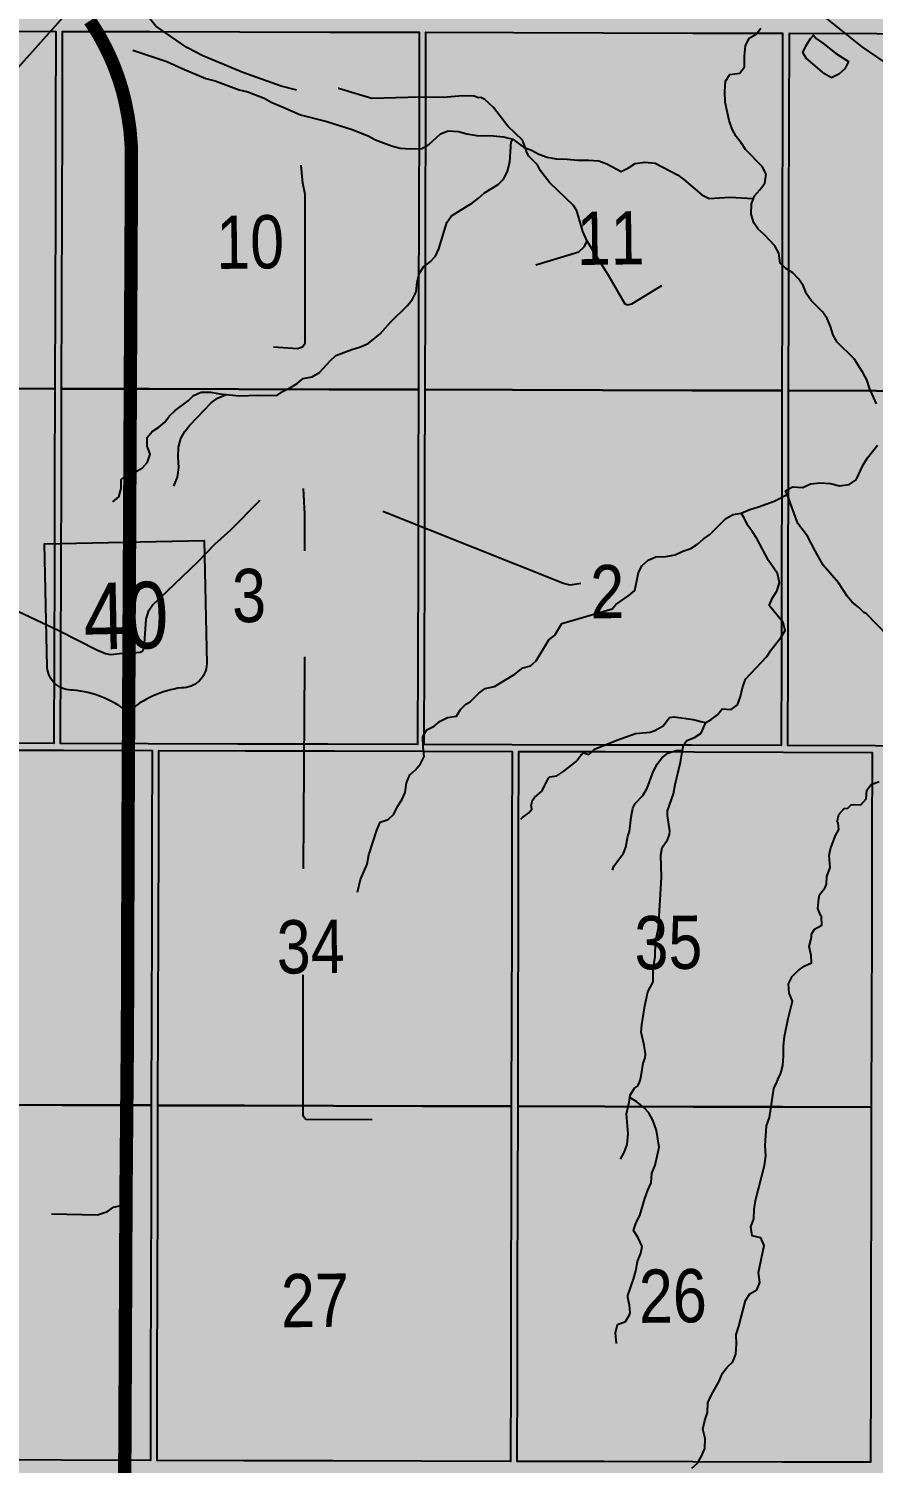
# Model space of a CAD drawing. Extents: x 399452 to 415540, y 6060435 to 6067869.
# Drawn here: x 409732.7 to 409859.2, y 6062978.8 to 6063193.7 of the extents above; entities that cross this region are included whole.
import ezdxf
from ezdxf.enums import TextEntityAlignment as Align

# ---------------------------------------------------------------- set-up
doc = ezdxf.new("R2010")
doc.units = 0
doc.header["$LTSCALE"] = 5
doc.linetypes.add('DASHED2', pattern=[9.524999999999999, 6.35, -3.175])
for name, color, linetype in [('39', 28, 'Continuous'), ('AUX-LABELS', 1, 'Continuous'), ('Quarters', 8, 'Continuous'), ('RoadSeg', 57, 'DASHED2'), ('ROUTE-MAP-HWY', 2, 'Continuous'), ('T-WATER', 160, 'Continuous')]:
    doc.layers.add(name, color=color, linetype=linetype)
doc.layers.add('ROUTE-MAP-BACKGROUND-H', color=7, linetype='Continuous', true_color=0xf0ebff)
doc.styles.add('120', font='ARIALN.TTF', dxfattribs={"height": 13})
doc.styles.add('80V', font='ARIALN.TTF', dxfattribs={"oblique": 20.00000000000001, "height": 2})
doc.styles.get("Standard").update_dxf_attribs({"font": 'ARIALN.TTF'})
doc.linetypes.add('TRACKS', pattern='A,3.81,[130,ltypeshp1.shx,S=6.35,R=0,X=0,Y=0],3.81', length=7.62)

# ---------------------------------------------------------------- blocks, each defined once
blk = doc.blocks.new('blk_hwy')
h = blk.add_hatch(color=255)
edge = h.paths.add_edge_path()
edge.add_line((-2.394374808926841, -1.502976880546157), (-2.394374808926841, 2.202342593445064))
edge.add_line((-2.394374808926841, 2.20234259344511), (2.394374808927205, 2.20234259344511))
edge.add_line((2.394374808927296, 2.20234259344511), (2.394374808927296, -1.502976881036147))
edge.add_arc((1.666099989399299, -1.474485957415936), 0.7288319048222823, 267.0356154126261, 357.75966761743825, ccw=False)
edge.add_arc((1.99488852761624, -5.339863340062493), 3.158851719708902, 96.66228240425568, 129.1626000068807)
edge.add_arc((-1.994888527615785, -5.339863340062493), 3.158851719708945, 50.83739999311933, 83.33771759574431)
edge.add_arc((-1.666099989399299, -1.474485957415936), 0.7288319048221756, 182.2403323825618, 272.9643845873739, ccw=False)
at = {"color": 0}
blk.add_lwpolyline([(-2.394374808926841, -1.502976880546157), (-2.394374808926841, 2.20234259344511), (2.394374808927296, 2.20234259344511), (2.394374808927296, -1.502976881036147, -0.4179197440755494), (1.628408307617519, -2.202342593444655, 0.1427676877764801), (0, -2.890625918028036, 0.14276768777648), (-1.628408307617065, -2.202342593444655, -0.4179197440755494), (-2.394374808926841, -1.502976881036147)], format="xyb", dxfattribs=at)
at = {"color": 0, "style": '80V', "flags": 8}
blk.add_attdef('HWY', text='', height=2, dxfattribs=at).set_placement((0, 2.273736754432321e-13), align=Align.MIDDLE_CENTER)

msp = doc.modelspace()

# ---------------------------------------------------------------- hatches: boundary and pattern name
at = {"layer": 'ROUTE-MAP-BACKGROUND-H'}
h = msp.add_hatch(color=256, dxfattribs=at)
h.dxf.hatch_style = 1
h.paths.add_polyline_path([(410779.9945162105, 6062481.762458166), (410779.9945162102, 6063736.326563223), (409587.4273234793, 6063736.084940349), (409587.4273234796, 6062481.762458166)])

# ---------------------------------------------------------------- linework, layer by layer
at = {"layer": '39', "linetype": 'TRACKS', "flags": 128}
msp.add_lwpolyline([(409797.5586329033, 6063318.254947363), (409796.8131482617, 6063320.204446324), (409796.6526348904, 6063321.348127741), (409796.6546218421, 6063322.293804743), (409796.9991879996, 6063323.422217745), (409797.146619364, 6063323.788889518), (409798.2274242108, 6063326.355410121), (409798.1669656202, 6063328.628016459), (409798.0706096066, 6063329.305746071), (409797.373131351, 6063330.831714607), (409792.695495048, 6063337.941955337), (409791.9321622077, 6063339.086973791), (409791.3797880841, 6063339.836328305), (409790.3063145621, 6063340.699773381), (409789.4926432311, 6063341.167405295), (409786.4806418224, 6063342.162316013), (409785.4226947779, 6063342.658760204), (409784.8697899496, 6063343.139968614), (409784.138033521, 6063343.790930585), (409783.0497303928, 6063345.317860634), (409783.501339186, 6063343.21369803), (409784.049701435, 6063340.657649109), (409785.0210536135, 6063337.790066257), (409786.1721657506, 6063335.162019032), (409787.5519593547, 6063332.759325641), (409789.4848982358, 6063329.946063556), (409793.4810007322, 6063324.164043401), (409797.5586329033, 6063318.254947363), (409801.0840224055, 6063313.081143641), (409802.1884601077, 6063311.286133796), (409803.2274063285, 6063309.35014937), (409804.4117499644, 6063306.764560731), (409805.3346694976, 6063303.869017997), (409810.8080054911, 6063278.775372183), (409811.32491746, 6063276.501807968), (409812.2453311004, 6063272.293673692), (409813.166056689, 6063268.19844807), (409814.3290108308, 6063262.987713599), (409814.521954664, 6063261.702877506), (409814.6802607923, 6063259.444208506), (409814.7279919519, 6063258.879508425), (409814.6809674429, 6063252.005785256), (409814.7880543477, 6063233.303735454), (409815.0443717135, 6063231.143649749), (409815.4322130448, 6063229.477317685), (409816.2585417788, 6063226.96319613), (409816.7292321538, 6063225.903635828), (409817.6067673885, 6063224.41976489), (409818.8423722258, 6063222.610533071), (409820.2254432942, 6063221.097433831), (409821.755764595, 6063219.795764061), (409822.7811570137, 6063218.805631381), (409825.0281154624, 6063217.008514572), (409836.9963606589, 6063207.415089344), (409850.5132244028, 6063196.563574695), (409857.5166638771, 6063190.961431257), (409868.171546027, 6063183.673620516), (409880.6361023985, 6063175.169767114), (409886.3881560614, 6063171.236594687), (409907.5248420005, 6063156.821530164), (409915.1685922366, 6063151.418847547), (409920.3192750381, 6063147.925466145), (409924.4111367422, 6063145.534549285), (409926.0576788135, 6063144.558428258), (409932.0733453461, 6063140.923169702), (409932.7907034346, 6063140.498813595), (409942.6383340019, 6063134.756028838), (409946.5515301537, 6063132.478883567), (409964.7980083343, 6063121.731394516), (409966.5265767545, 6063120.713353933), (409988.8697169767, 6063107.776960826), (409999.5206559116, 6063101.529300481), (410002.0000418337, 6063100.059394166), (410010.5314374093, 6063095.05639241), (410013.1090016594, 6063093.657179285), (410013.4352727193, 6063093.487577832), (410016.9757296626, 6063092.031294182), (410022.1645664099, 6063090.616253393), (410027.7779932102, 6063089.497571232), (410031.6942202777, 6063088.366015452), (410033.9785766246, 6063087.348476041), (410035.0064973488, 6063086.712796846), (410036.9317185099, 6063085.24392242), (410038.6774527584, 6063083.634044086), (410040.1946269986, 6063081.784414097), (410041.5322598892, 6063079.709116826), (410043.1958652344, 6063076.307024912), (410043.7014081629, 6063075.093081237), (410045.8543306651, 6063070.505307749), (410046.4742144609, 6063069.44655425), (410047.2247824889, 6063068.500646998), (410051.8916850215, 6063063.036960591), (410053.7523567162, 6063061.540317141), (410055.7113325114, 6063060.523526206), (410055.9562026508, 6063060.396409415), (410058.5522741067, 6063059.619469586), (410062.7329035965, 6063058.785997559), (410063.9905105032, 6063058.404783826), (410066.1300571089, 6063057.162707603), (410067.0609732026, 6063056.372390094), (410067.812120498, 6063055.426824751), (410068.4325437096, 6063054.396568304), (410068.971150615, 6063053.253419993), (410069.803129349, 6063050.741193402), (410070.0473588051, 6063049.301593762), (410070.455143104, 6063048.01729069), (410071.4014537627, 6063045.589792247), (410073.5884510889, 6063040.960697557), (410075.2859591526, 6063037.601869688), (410076.0699281727, 6063036.698790535), (410076.4783547061, 6063036.317846553), (410076.7560954682, 6063036.063876333), (410076.9357972719, 6063035.894598803), (410078.7822895555, 6063034.399315141), (410082.7550705689, 6063031.55115076), (410085.4100378508, 6063029.24589621), (410087.0554579769, 6063027.521398333), (410087.7886922322, 6063026.546575222), (410088.3916681997, 6063025.459162193), (410089.4674273235, 6063023.200067675), (410090.3314736807, 6063020.673329657), (410090.9999683159, 6063017.977716282), (410091.9293579973, 6063013.870892873), (410093.005403892, 6063009.834337336), (410094.4564990747, 6063006.192151691), (410096.2013380283, 6063002.90219314), (410096.7068905716, 6063001.688133933), (410097.0330002473, 6063000.347356636), (410097.4733381681, 6062999.119292287), (410097.7831341894, 6062997.764456643), (410099.2347012333, 6062994.13647384), (410101.1921527492, 6062990.916964379), (410102.7909766476, 6062989.165260771), (410103.6230517294, 6062988.303524395), (410104.5530762315, 6062987.554553242), (410106.9190847255, 6062985.90084519), (410107.6533809809, 6062985.392058393), (410111.7168472036, 6062982.156568231), (410113.0551649339, 6062980.673711011), (410114.0997748481, 6062979.247634839), (410115.062823389, 6062977.581799095), (410115.8789892072, 6062975.901972869), (410116.3687325628, 6062974.46235874), (410116.9890970445, 6062972.246559799), (410117.2503313819, 6062970.708353541), (410117.3319776537, 6062969.353745375), (410117.2666356201, 6062966.447215532), (410116.9237420306, 6062964.443981975), (410116.5317828763, 6062962.680710278), (410115.9275753141, 6062961.086938642), (410114.9803835278, 6062959.070313202), (410111.7788511701, 6062952.696799167), (410110.8965825935, 6062950.66626096), (410110.2755300393, 6062948.80473831), (410109.915720485, 6062947.041630638), (410109.7355109263, 6062945.123103303), (410109.7840203267, 6062943.599312691), (410109.9957003865, 6062941.708507129), (410110.1913686076, 6062940.80526937), (410110.8764926164, 6062938.278896726), (410111.4965257078, 6062936.443923833), (410111.9208631731, 6062935.483968598), (410113.3900584433, 6062932.900135511), (410114.9084544923, 6062930.725400314), (410116.0678741543, 6062929.567007289), (410117.2600208033, 6062928.577940815), (410118.7789138458, 6062927.50386329), (410121.1145987489, 6062926.287847069), (410122.8623580294, 6062925.580547487), (410125.7700411935, 6062924.858086029), (410130.9485879395, 6062924.670211485), (410133.7094419588, 6062925.161986744), (410134.3465421729, 6062925.274441971), (410136.3395783698, 6062925.893954606), (410136.6009387145, 6062925.978469573), (410136.8623342288, 6062926.048857437), (410139.8517566888, 6062926.978436335), (410142.6450614098, 6062927.61204585), (410144.294905188, 6062927.738276416), (410149.2116840603, 6062927.84942578), (410152.8542728486, 6062928.06012693), (410155.4676329866, 6062928.610025996), (410162.7351570844, 6062931.23440328), (410165.3480968388, 6062931.841409211), (410176.9918562482, 6062932.874035605), (410179.3924343628, 6062932.846633965), (410180.8785408983, 6062932.776633569), (410186.9876478476, 6062932.496787545), (410193.314758471, 6062933.17580877), (410196.1592684501, 6062932.866075424), (410198.284475882, 6062932.203359623), (410199.6086519127, 6062931.512228651), (410200.1808581832, 6062931.159584178), (410200.6876280518, 6062930.835110034), (410201.9955112141, 6062929.692423048), (410203.090915791, 6062928.422632445), (410209.1240590712, 6062921.932860336), (410210.1867812904, 6062921.058251746), (410212.5738747556, 6062919.351490718), (410213.7673954374, 6062918.716860228), (410226.5528988255, 6062912.484319964), (410227.7791189534, 6062911.948591999), (410228.9562836986, 6062911.553966096), (410230.1170300138, 6062911.342829186), (410231.2614181465, 6062911.244559971), (410232.4220514408, 6062911.301544634), (410236.9500768913, 6062911.811765294), (410238.257822053, 6062911.854740137), (410239.631016467, 6062911.770757632), (410240.9879862834, 6062911.460997998), (410242.0834172599, 6062911.038199831), (410243.11353623, 6062910.488400427), (410244.1110123132, 6062909.825658356), (410245.1576631765, 6062908.908933685), (410246.0899645316, 6062907.780512827), (410248.9856785262, 6062903.336849303), (410250.2289863448, 6062901.587666201), (410250.9650028568, 6062900.910706274), (410252.4205526612, 6062899.768502915), (410253.7778401638, 6062899.049579218), (410258.0130172706, 6062897.316442217), (410263.4419531934, 6062895.146694827), (410265.9435559678, 6062894.710930413), (410267.9870521385, 6062894.797020194), (410270.1936500671, 6062895.504176722), (410272.2691835334, 6062896.606388081), (410274.1160624741, 6062897.285110178), (410275.9464569735, 6062898.175549751), (410277.7769992827, 6062898.826064262), (410281.0625431375, 6062899.3790014), (410283.0242313319, 6062899.493453824), (410286.4406484679, 6062899.863103347), (410287.5031903917, 6062899.976890719), (410291.8189851844, 6062900.008768903), (410293.7154510278, 6062899.855181529), (410295.9226518288, 6062899.560751299), (410296.1842647591, 6062899.518649074), (410301.2366199567, 6062898.507176622), (410307.4019815443, 6062896.057508483), (410309.2666388451, 6062895.000920836), (410310.6734974468, 6062894.000364557), (410312.26073475, 6062892.463722222), (410313.4718091144, 6062891.067832811), (410318.5439076555, 6062886.952328066), (410325.0065686866, 6062882.288156496), (410327.2803883285, 6062881.119350081), (410331.6309749755, 6062879.656553732), (410334.0024261686, 6062878.996014619), (410337.4217085749, 6062877.080732069), (410341.055732525, 6062873.288894689), (410344.3952667795, 6062869.779057466), (410347.7344064175, 6062866.763205462), (410355.6528816141, 6062863.188796417), (410358.532822767, 6062861.541451055), (410360.987094565, 6062860.359323633), (410363.1474984612, 6062858.866330052), (410365.5870192754, 6062856.512929879), (410370.1063318661, 6062851.946896851), (410374.4785046398, 6062847.564243587), (410375.0514671227, 6062847.141684825), (410376.1973583513, 6062846.296599719), (410378.5050006487, 6062845.001642015), (410383.4480357814, 6062842.031284309), (410385.6419577585, 6062840.312872924), (410395.0107255244, 6062830.843984872), (410402.5948660597, 6062823.320277715), (410405.3635394619, 6062820.445955886), (410407.1501523146, 6062818.063952297), (410408.3805466208, 6062815.779843731), (410409.3499007464, 6062813.071982151), (410411.9189805167, 6062802.2947593), (410412.7926416203, 6062798.175546635), (410413.583711135, 6062794.578368776), (410413.9130149756, 6062793.294728486), (410414.1435464261, 6062792.377866793), (410414.8038668479, 6062788.738119696), (410414.8742404401, 6062785.732406721), (410414.5838085628, 6062783.262345994), (410411.4498182468, 6062768.778404206), (410411.1910399709, 6062766.929331616), (410411.1621911073, 6062764.558528127), (410411.5436823522, 6062761.398103412), (410413.1092898073, 6062754.65534528), (410417.0816198161, 6062737.57284022), (410419.3236377872, 6062727.980780821), (410420.0820879774, 6062724.722266215), (410421.5866361966, 6062715.947461698), (410426.7202023603, 6062682.526395645), (410427.7454783884, 6062676.869505432), (410430.0368420644, 6062668.265661865), (410434.9983944524, 6062650.423775552), (410435.393567248, 6062649.253245935), (410436.4622923529, 6062646.912726413), (410437.8088061014, 6062644.89723916), (410438.6128090807, 6062644.023827173), (410440.4823468726, 6062642.503209013), (410443.2542011084, 6062640.123528871), (410447.1571762287, 6062637.153357778), (410448.78160957, 6062635.477169624), (410450.8505724112, 6062632.616501419), (410451.212078111, 6062631.996320724), (410455.9937162141, 6062623.93391564), (410461.8440522399, 6062614.124016161), (410462.4190357091, 6062613.264376808), (410464.8489312205, 6062610.390502745), (410467.4253966588, 6062607.926226823), (410480.4897281615, 6062595.422414646), (410481.5729210123, 6062594.451011809), (410482.377495238, 6062593.563715325), (410483.9049688966, 6062591.676044325), (410484.4309244268, 6062590.87285419), (410485.9103062549, 6062588.547678703), (410488.3279191403, 6062584.248981136), (410489.0180558333, 6062583.290903693), (410490.1693856039, 6062581.233152066), (410490.7944839355, 6062580.077399013), (410492.0604559086, 6062578.048174288), (410492.6201027089, 6062576.878168982), (410494.1496730405, 6062574.228621241), (410494.445756643, 6062573.693037681), (410495.9772246658, 6062570.267445199), (410496.356919881, 6062568.998275673), (410496.8713907017, 6062566.163099245), (410500.1303746203, 6062552.764857609), (410501.7518330971, 6062546.122221233), (410504.7969725979, 6062533.542147665), (410505.5732539367, 6062531.018051814), (410506.5127905378, 6062528.734201401), (410507.6485777327, 6062526.620142354), (410511.2162580822, 6062521.774154572), (410523.0876415269, 6062505.870670131), (410524.0246733378, 6062504.729931782), (410527.2947085082, 6062501.308810789), (410535.5931108067, 6062492.876539112), (410536.5627637174, 6062491.862967952), (410544.468544365, 6062483.599621659), (410545.9477279116, 6062482.121683869), (410546.2632799351, 6062481.762458166)], dxfattribs=at)
at = {"layer": 'Quarters', "flags": 128}
for points in [[(409736.6492998019, 6063139.755912093), (409723.2060843144, 6063139.79180533), (409709.7628196846, 6063139.827692479), (409696.3195077839, 6063139.863573542), (409683.2107158002, 6063139.89853351), (409683.2521061279, 6063153.277290937), (409683.2934466841, 6063166.656015567), (409683.334904491, 6063180.034747491), (409683.3763468652, 6063193.413479698), (409696.4803620146, 6063193.378314566), (409709.9188634651, 6063193.342260074), (409723.3573518374, 6063193.306169557), (409736.7958554045, 6063193.270109611), (409736.7591917929, 6063179.891546945), (409736.722512545, 6063166.512988278), (409736.6859160884, 6063153.134433371)], [(409791.0899248698, 6063139.610245515), (409777.6473343126, 6063139.646276335), (409764.2047257043, 6063139.682304522), (409750.7615420289, 6063139.718202014), (409737.6528137216, 6063139.753207401), (409737.6894263078, 6063153.131794244), (409737.7259910427, 6063166.510348155), (409737.7626706572, 6063179.888909409), (409737.7993002865, 6063193.267437841), (409750.9032157394, 6063193.232296837), (409764.341685501, 6063193.196261824), (409777.779445724, 6063193.160125887), (409791.2171900627, 6063193.123987117), (409791.1853729896, 6063179.745566106), (409791.1535400474, 6063166.367141748), (409791.121757515, 6063152.988695257)], [(409845.526800281, 6063139.463887608), (409832.0848685214, 6063139.500026975), (409818.6428835148, 6063139.536197019), (409805.200849198, 6063139.572360789), (409792.0933063645, 6063139.607631229), (409792.1251414776, 6063152.986046668), (409792.1569263948, 6063166.364432788), (409792.1887576469, 6063179.742889428), (409792.220575073, 6063193.12131305), (409805.3231667352, 6063193.085995255), (409818.7603488003, 6063193.049789718), (409832.19741526, 6063193.01357407), (409845.6344669484, 6063192.977359146), (409845.6075000137, 6063179.598977087), (409845.5805513009, 6063166.220628541), (409845.553684896, 6063152.842257923)], [(409899.9632362537, 6063139.302616159), (409886.5214157904, 6063139.342434485), (409873.0795459652, 6063139.382283433), (409859.6375621702, 6063139.422089096), (409846.5302070701, 6063139.460908002), (409846.5570878761, 6063152.839310592), (409846.583954679, 6063166.217687578), (409846.61093592, 6063179.59606833), (409846.6378689675, 6063192.97444946), (409859.7404554157, 6063192.935892886), (409873.1774078077, 6063192.896337324), (409886.6143405415, 6063192.856841693), (409900.051258042, 6063192.817346832), (409900.0292604521, 6063179.438678528), (409900.0072123525, 6063166.060010601), (409899.9852484902, 6063152.681313213)], [(409736.6492998019, 6063139.755912093), (409736.6074632939, 6063126.377568199), (409736.565640258, 6063112.999257908), (409736.5288155756, 6063099.807464032), (409736.4919726611, 6063086.615703562), (409723.0448657264, 6063086.652332447), (409709.5977440415, 6063086.688962775), (409696.1550135296, 6063086.720012859), (409683.0466298835, 6063086.750294992), (409683.0873435212, 6063099.945743919), (409683.1280432826, 6063113.141130015), (409683.1694044239, 6063126.519846361), (409683.2107158002, 6063139.89853351), (409696.3195077839, 6063139.863573542), (409709.7628196846, 6063139.827692479), (409723.2060843144, 6063139.79180533)], [(409791.0899248698, 6063139.610245515), (409791.0582090584, 6063126.231803206), (409791.0264409998, 6063112.853361267), (409790.9952040717, 6063099.658178055), (409790.9639509083, 6063086.462998734), (409777.5113056773, 6063086.50182603), (409764.058672939, 6063086.540688919), (409750.6160190048, 6063086.573515246), (409737.5077158787, 6063086.605509738), (409737.5437170579, 6063099.8007923), (409737.5797042404, 6063112.996041604), (409737.6162839329, 6063126.374624292), (409737.6528137216, 6063139.753207401), (409750.7615420289, 6063139.718202014), (409764.2047257043, 6063139.682304522), (409777.6473343126, 6063139.646276335)], [(409845.526800281, 6063139.463887608), (409845.4999680744, 6063126.0855175), (409845.473117673, 6063112.707155123), (409845.4467638209, 6063099.512047151), (409845.4203592862, 6063086.31694301), (409831.9735083638, 6063086.353040601), (409818.5266726626, 6063086.389165238), (409805.0798602048, 6063086.425194724), (409791.9673665625, 6063086.460347928), (409791.9986214429, 6063099.655529874), (409792.0298599826, 6063112.85067873), (409792.0615921786, 6063126.229152983), (409792.0933063645, 6063139.607631229), (409805.200849198, 6063139.572360789), (409818.6428835148, 6063139.536197019), (409832.0848685214, 6063139.500026975)], [(409899.9632362537, 6063139.302616159), (409899.9413040444, 6063125.923926773), (409899.9193556177, 6063112.545270988), (409899.8977429344, 6063099.327722702), (409899.8761136464, 6063086.11017458), (409886.4294130007, 6063086.161204664), (409872.9826970937, 6063086.212269261), (409859.5360961945, 6063086.263334887), (409846.4237708982, 6063086.313160442), (409846.4501543943, 6063099.508663379), (409846.47652351, 6063112.70413686), (409846.5033722974, 6063126.082538944), (409846.5302070701, 6063139.460908002), (409859.6375621702, 6063139.422089096), (409873.0795459652, 6063139.382283433), (409886.5214157904, 6063139.342434485)], [(409751.0813362176, 6063032.432913589), (409737.7903651618, 6063032.467081885), (409724.499379622, 6063032.501248919), (409711.2084456338, 6063032.535381208), (409698.2519283043, 6063032.568679188), (409698.2921725222, 6063045.94715095), (409698.3323990221, 6063059.325619454), (409698.3721992242, 6063072.517407329), (409698.4119834643, 6063085.709199088), (409711.3635163112, 6063085.675886193), (409724.6496321577, 6063085.641710931), (409737.9357010677, 6063085.60750089), (409751.2217170565, 6063085.573319124), (409751.186851505, 6063072.38157319), (409751.1519676934, 6063059.189831045), (409751.1166608925, 6063045.811372158)], [(409804.9993930892, 6063032.293583647), (409791.6875195557, 6063032.3281838), (409778.3756304713, 6063032.362779052), (409765.0629108431, 6063032.39700119), (409752.0847785441, 6063032.430327191), (409752.1201017294, 6063045.808817998), (409752.1554090791, 6063059.187279512), (409752.1902924448, 6063072.378990994), (409752.2251617975, 6063085.570702585), (409765.1989761774, 6063085.537292222), (409778.5070776946, 6063085.503040414), (409791.8143769494, 6063085.468481905), (409805.1216928498, 6063085.433955249), (409805.0912807488, 6063072.242232292), (409805.0608158507, 6063059.050505876), (409805.0301295921, 6063045.672044535)], [(409858.9158296381, 6063032.153470798), (409845.6039583997, 6063032.188046353), (409832.2920663097, 6063032.222650391), (409818.9801252033, 6063032.257249512), (409806.0027733982, 6063032.290990961), (409806.0335104769, 6063045.66945455), (409806.064199358, 6063059.047885245), (409806.094629625, 6063072.239607001), (409806.1250756062, 6063085.431332518), (409819.097870375, 6063085.397661983), (409832.4052237606, 6063085.363098969), (409845.71252593, 6063085.328497683), (409859.0198115467, 6063085.293928245), (409858.993886903, 6063072.102195676), (409858.967943473, 6063058.910463179), (409858.9419118001, 6063045.531966762)], [(409751.0813362176, 6063032.432913589), (409751.0462975794, 6063019.054376772), (409751.0112111095, 6063005.675836679), (409750.9761429388, 6062992.297196925), (409750.9419510494, 6062979.253168408), (409737.6460586947, 6062979.287389498), (409724.350083393, 6062979.321639501), (409711.0541877261, 6062979.355925296), (409698.0926427685, 6062979.38933786), (409698.1317256254, 6062992.433282218), (409698.1717853319, 6063005.811801918), (409698.2118635657, 6063019.190255185), (409698.2519283043, 6063032.568679188), (409711.2084456338, 6063032.535381208), (409724.499379622, 6063032.501248919), (409737.7903651618, 6063032.467081885)], [(409804.9993930892, 6063032.293583647), (409804.9690450517, 6063018.914977739), (409804.9386468038, 6063005.536368546), (409804.9082367631, 6062992.157696722), (409804.8785997837, 6062979.113627612), (409791.5623051566, 6062979.148237764), (409778.2454936974, 6062979.182855542), (409764.9283164268, 6062979.217154723), (409751.9454251765, 6062979.250608367), (409751.9796178224, 6062992.294643254), (409752.0146843751, 6063005.673248677), (409752.049739317, 6063019.051787714), (409752.0847785441, 6063032.430327191), (409765.0629108431, 6063032.39700119), (409778.3756304713, 6063032.362779052), (409791.6875195557, 6063032.3281838)], [(409858.9158296381, 6063032.153470798), (409858.8901700862, 6063018.774863219), (409858.8644600934, 6063005.396252317), (409858.83880236, 6062992.017582403), (409858.813750313, 6062978.973543799), (409845.4973230125, 6062979.008125234), (409832.1806819509, 6062979.042691254), (409818.8641869015, 6062979.077300314), (409805.8820460745, 6062979.111031666), (409805.9116495205, 6062992.155103504), (409805.9420280573, 6063005.533774278), (409805.9723926416, 6063018.912382523), (409806.0027733982, 6063032.290990961), (409818.9801252033, 6063032.257249512), (409832.2920663097, 6063032.222650391), (409845.6039583997, 6063032.188046353)]]:
    msp.add_lwpolyline(points, close=True, dxfattribs=at)
at = {"layer": 'RoadSeg'}
for p, q in [((409807.3026146735, 6063175.110563774), (409807.0851875262, 6063175.937762795)), ((409747.1788646751, 6063100.126995076), (409747.7380438161, 6063100.146612683)), ((409746.5800375728, 6063017.428996996), (409747.286443394, 6063017.445635233))]:
    msp.add_line(p, q, dxfattribs=at)
at = {"layer": 'RoadSeg', "flags": 128}
for points in [[(409772.8976927171, 6063184.458737426), (409770.5221486596, 6063185.073700164), (409764.788856083, 6063187.114068336), (409758.8128115035, 6063189.61547512), (409756.3912531646, 6063190.827954899), (409751.7638722745, 6063194.056962864), (409750.7043279484, 6063195.365172024), (409749.1447987783, 6063196.729508475), (409745.3758648424, 6063198.712117113), (409744.2747727855, 6063198.855016372), (409743.2798422282, 6063198.700717428), (409740.3735955498, 6063197.072918696)], [(409724.8548927312, 6063176.44686934), (409725.2927935568, 6063179.317475508), (409726.3342412298, 6063181.968326394), (409727.2654820822, 6063183.552132906), (409737.9253361328, 6063195.458734061), (409740.3735955498, 6063197.072918696)], [(409769.3918564129, 6063146.019440606), (409772.9568830596, 6063145.79616069), (409773.7177441476, 6063146.011958948), (409774.1387318904, 6063146.553290016), (409774.1298253108, 6063168.813354246), (409773.7603165712, 6063170.535441646), (409773.5379106423, 6063173.15939861), (409773.1642114332, 6063175.08141915), (409773.2073861667, 6063176.1801351), (409774.3232629327, 6063178.466821228), (409774.4398456939, 6063179.234375304), (409772.8976927171, 6063184.458737426)], [(409807.0851875262, 6063175.937762795), (409806.697475739, 6063176.96119597), (409804.4894221875, 6063179.076859524), (409802.3338815572, 6063181.859206892), (409801.0106376159, 6063183.062145276), (409800.4387940616, 6063183.349277504), (409800.0737159806, 6063183.308286378), (409799.4361150481, 6063183.560773668), (409797.7383521591, 6063183.591003548), (409794.8151714142, 6063183.362377768), (409791.2869922069, 6063183.420314236), (409784.103895132, 6063183.233900161), (409779.1141553596, 6063184.724358999), (409775.3269451961, 6063184.4441822), (409772.8976927171, 6063184.458737426)], [(409816.3693997429, 6063161.86153842), (409815.7068614148, 6063163.277987111), (409814.8088654873, 6063166.386503943), (409814.3254142324, 6063167.207986719), (409810.7595906716, 6063170.592729439), (409809.3908072337, 6063172.360281858), (409808.9054900596, 6063173.281376999), (409807.6131543599, 6063174.584885631), (409807.3026146735, 6063175.110563774)], [(409808.6592686119, 6063158.303113836), (409815.1063738201, 6063160.237200554), (409815.9221959083, 6063160.986579217), (409816.3693997429, 6063161.86153842)], [(409827.4929431205, 6063155.144588278), (409822.9926154751, 6063152.419775779), (409822.3967815805, 6063152.274084496), (409822.0281427614, 6063152.399276242), (409819.6771361072, 6063156.54160846), (409816.3693997429, 6063161.86153842)], [(409747.1788646751, 6063100.126995076), (409745.0537443583, 6063099.915336973), (409744.2188747879, 6063100.06380824), (409742.9430183842, 6063100.602202556), (409737.2583374878, 6063103.475705875), (409728.5529558066, 6063107.582503794), (409726.9591816509, 6063108.978989718), (409725.243094563, 6063109.874182334), (409724.8355744501, 6063110.264801877), (409724.6565902476, 6063110.859884645), (409724.7122605206, 6063112.924098862), (409724.4993392435, 6063113.551857035), (409721.9976850795, 6063115.394850739), (409713.1299953194, 6063123.990146022), (409706.3978343357, 6063130.734132669), (409705.9521506332, 6063131.357048539), (409705.7383616475, 6063132.017787892)], [(409747.7380438161, 6063100.146612683), (409749.4050592242, 6063100.274367296), (409749.7991392195, 6063100.515452312), (409750.0234703577, 6063100.919514105), (409750.2971172588, 6063105.251144161), (409750.7350889444, 6063106.5579884), (409751.2189994601, 6063107.267172588), (409758.0013088467, 6063113.767254922), (409760.5728463767, 6063116.450664997), (409762.9884768517, 6063118.631753468), (409767.2878527087, 6063122.982429401), (409769.1147933986, 6063124.684923345), (409771.4365565933, 6063125.034148144), (409773.0677742914, 6063125.002314611), (409773.8709012695, 6063124.786330172)], [(409784.1723749115, 6063030.24242931), (409774.2224309036, 6063030.296302803), (409773.8450934834, 6063030.820728423), (409773.8215094951, 6063036.609936514), (409773.8250735708, 6063062.962665189), (409774.0993025184, 6063098.471829299), (409774.0855055245, 6063120.964729373), (409773.8709012695, 6063124.786330172)], [(409815.3995608381, 6063110.599113663), (409813.808192299, 6063110.33236846), (409812.8380443078, 6063110.577755595), (409780.8227571656, 6063123.337584467), (409776.1034503591, 6063124.634567013), (409774.6682691217, 6063124.836554354), (409773.8709012695, 6063124.786330172)], [(409736.1589592932, 6063016.175302728), (409743.0158503086, 6063016.05534774), (409744.503288899, 6063016.5193335), (409745.4210719499, 6063017.171070493), (409746.5800375728, 6063017.428996996)]]:
    msp.add_lwpolyline(points, dxfattribs=at)
at = {"layer": 'ROUTE-MAP-HWY', "const_width": 1.995992535272507, "flags": 128}
msp.add_lwpolyline([(409747.086195392, 6062973.444588776), (409747.166558191, 6062990.048804633), (409747.286443394, 6063017.445635233), (409747.2926361152, 6063019.055714096), (409747.506851016, 6063043.082934668), (409747.6099747078, 6063076.325689893), (409747.7380438161, 6063100.146612683), (409748.1062836245, 6063171.663991246), (409748.0723282321, 6063176.194147522), (409747.8951897094, 6063178.451136996), (409747.5725147272, 6063180.685930681), (409747.1231789007, 6063182.914399032), (409746.7764508376, 6063184.304776888), (409746.3056076057, 6063185.841355819), (409745.9459644207, 6063186.876724978), (409745.5051940463, 6063188.052997761), (409745.1676564006, 6063188.870987972), (409744.6923255468, 6063189.919258188), (409744.1884950589, 6063190.947614552), (409743.631874077, 6063191.992034444), (409743.1709716367, 6063192.829613174), (409742.6180290536, 6063193.725566961), (409741.8941437742, 6063194.850783778)], dxfattribs=at)
at = {"layer": 'T-WATER', "flags": 128}
for points in [[(409841.2654712711, 6063168.213446281), (409841.427389881, 6063168.646654838), (409842.2176108873, 6063169.523548114), (409842.9507909675, 6063170.512940921), (409843.1656397303, 6063171.893547427), (409842.5831850899, 6063173.02469334), (409840.071214042, 6063175.566707879), (409839.4136150305, 6063176.57954758), (409838.6671343066, 6063177.517546467), (409838.0589905838, 6063178.621029185), (409837.6365341115, 6063179.925558511), (409837.0423397715, 6063182.674257831), (409836.9575781574, 6063184.250597136), (409837.0858212961, 6063185.822724034), (409837.7302473441, 6063186.810217212), (409839.2001952681, 6063187.007688135), (409839.9451799185, 6063187.969453705), (409839.9414000421, 6063189.600894958), (409840.0892949898, 6063191.107895991), (409840.6135327319, 6063192.229692253), (409841.6480713654, 6063192.839977138), (409842.3890200655, 6063193.758363004)], [(409748.325901803, 6063190.455066645), (409753.4187852042, 6063188.768534667), (409755.7298319106, 6063187.695978919), (409759.2647274763, 6063186.185097058), (409760.6262439188, 6063185.86419487), (409764.2411467438, 6063184.515645676), (409765.5589700153, 6063184.214101343), (409767.9892126932, 6063183.286250751), (409769.0408684356, 6063182.64581065), (409770.9260215315, 6063181.858489413)], [(409770.9260215315, 6063181.858489413), (409773.4143151016, 6063180.790543406), (409777.3745614914, 6063179.757983901), (409781.1863918172, 6063178.577445836), (409783.5800995833, 6063177.643324049), (409784.6524893538, 6063177.03437537), (409787.0442343492, 6063176.114121773), (409788.3478070301, 6063175.790935582), (409789.9456470202, 6063175.694211952), (409791.5811123397, 6063175.747463283), (409792.6688726899, 6063176.331990692), (409794.3970917225, 6063177.91980793), (409795.5497771625, 6063178.383941953), (409797.0765156087, 6063178.261780067), (409798.3484900864, 6063177.906987824), (409799.8277680201, 6063177.684267125), (409802.3291495597, 6063177.623922973), (409803.845949958, 6063177.454347789), (409805.2224697084, 6063177.101499278)], [(409767.0369934537, 6063138.798491759), (409769.8617986117, 6063138.728580743), (409770.8293916895, 6063139.384267038), (409771.915202257, 6063139.929338133), (409772.9300745336, 6063140.55552043), (409773.8444446963, 6063141.260538418), (409775.1883785747, 6063141.541059515), (409776.2525789167, 6063142.171010691), (409777.8864127751, 6063143.942504821), (409778.7357288462, 6063144.728518797), (409781.1042299456, 6063145.646829533), (409782.4264686824, 6063146.004139119), (409783.5811884975, 6063146.519560377), (409785.3763283507, 6063147.985033513), (409786.9192797648, 6063149.713206452), (409789.4594562614, 6063152.189778524), (409790.1787693331, 6063153.161441894), (409790.7464035951, 6063154.259536373), (409790.9041170055, 6063155.715236395), (409791.231355575, 6063157.038520535), (409791.8599860476, 6063158.014228877), (409792.8393658762, 6063158.727160808), (409793.6276705452, 6063159.607938855), (409794.1478868608, 6063160.7100995), (409795.3208788206, 6063164.665908485), (409796.0500933613, 6063165.627690731), (409799.1715760236, 6063167.588621575), (409800.0996310462, 6063168.266083172), (409800.9647729532, 6063169.08767614), (409803.0121377829, 6063170.335827669), (409803.8674431297, 6063171.183040054), (409804.405508426, 6063172.342325115), (409804.7721846155, 6063173.671470626), (409804.9577660259, 6063176.763146823), (409805.2224697084, 6063177.101499278)], [(409805.2224697084, 6063177.101499278), (409806.8287117758, 6063175.90401323), (409808.0453198434, 6063175.462606226), (409809.1315849177, 6063174.885213254), (409810.3442639821, 6063174.439821934), (409811.7288067435, 6063174.187549754), (409813.3700789908, 6063174.12437046), (409814.8928100635, 6063173.95678227), (409816.5479814411, 6063173.992203173), (409818.0846044559, 6063173.893574007), (409819.2873687363, 6063173.412734932), (409821.4520055439, 6063172.277722648), (409822.5693275086, 6063172.852326391), (409823.5466606217, 6063173.486328362), (409825.0146723576, 6063173.695605911), (409826.5354396389, 6063173.531939353), (409829.8711315006, 6063171.803633117), (409830.8111996464, 6063171.094237546), (409833.5365292248, 6063168.770887915), (409834.64647338, 6063168.238846869), (409837.7163917309, 6063168.444138484), (409841.2654712711, 6063168.213446281)], [(409859.672610488, 6063137.496168096), (409858.6477983458, 6063139.811456366), (409858.2410689446, 6063141.060808683), (409857.648720654, 6063142.195825906), (409856.3236712685, 6063144.201822493), (409853.8214768193, 6063146.710303564), (409853.1757689196, 6063147.752647861), (409852.8085702147, 6063149.068868028), (409852.2794054218, 6063150.241330614), (409851.6119698564, 6063151.258121053), (409849.8860294202, 6063152.966688679), (409849.1830497283, 6063153.97166459), (409848.6855158602, 6063155.205270414), (409848.0160951708, 6063156.228004798), (409847.1551444072, 6063157.079320351), (409846.0926384403, 6063157.731599022), (409845.2493900821, 6063158.555275599), (409845.0757482803, 6063160.056762876), (409844.475407025, 6063161.124759164), (409842.8836906223, 6063162.854851784), (409841.9871237589, 6063163.658878513), (409841.3077217541, 6063164.59876062), (409840.9148375431, 6063165.87163875), (409840.9740814935, 6063167.433969578), (409841.2654712711, 6063168.213446281)], [(409745.3127302412, 6063122.829394725), (409746.2199360264, 6063123.549265879), (409746.5926735728, 6063124.808229885), (409746.5567158358, 6063126.171201387), (409747.4143906327, 6063126.894580869), (409747.7531364416, 6063127.023091847), (409748.7120991281, 6063127.311160132), (409749.7817854087, 6063127.882059446), (409750.516323372, 6063128.762398386), (409750.9133627269, 6063129.956623044), (409750.4817240481, 6063131.171045379), (409750.4559456689, 6063132.469020324), (409751.1942905693, 6063133.347514313), (409752.1945652142, 6063134.010640573), (409753.1033111659, 6063134.740343579), (409753.8138296856, 6063135.679806372), (409754.6809935404, 6063136.492152659), (409756.5896423353, 6063137.940199492), (409757.4211885851, 6063138.738536597), (409758.5348472497, 6063139.246418756), (409759.9554924734, 6063139.229710764), (409761.3223803866, 6063138.967969849), (409762.3121844973, 6063138.873951002)], [(409754.4588626088, 6063125.141462557), (409755.0224539284, 6063126.523888915), (409755.2208237639, 6063127.945554815), (409755.1148119596, 6063129.477601503), (409755.158736816, 6063130.977224288), (409755.5295065404, 6063132.279611414), (409756.110890275, 6063133.350480619), (409756.8470198149, 6063134.278354233), (409760.0243656493, 6063137.649944883), (409760.9887969851, 6063138.334646489), (409762.3121844973, 6063138.873951002)], [(409762.3121844973, 6063138.873951002), (409764.2854829957, 6063138.686501853), (409767.0369934537, 6063138.798491759)], [(409846.2942677958, 6063123.932811002), (409846.0614969772, 6063124.459659439), (409847.1256063909, 6063125.059918747), (409848.6583084792, 6063124.973294272), (409849.7815054501, 6063125.506602625), (409851.2750654024, 6063125.654493666), (409852.7880054971, 6063125.540268956), (409854.1724984597, 6063125.230786433), (409855.5970980824, 6063125.420389718), (409856.61983812, 6063126.087841546), (409857.6840901316, 6063128.333431886), (409858.3226798706, 6063129.405745488), (409859.8500500961, 6063131.283871396)], [(409839.397142333, 6063121.128019194), (409840.7136832366, 6063121.671040039), (409842.0063081981, 6063122.042096989), (409844.3510664586, 6063122.905301179), (409846.2942677958, 6063123.932811002)], [(409861.3835912309, 6063102.761313631), (409858.154404774, 6063106.064526744), (409857.8176605463, 6063106.253650892), (409856.9937478757, 6063107.056415218), (409856.0576046465, 6063107.781581555), (409855.287399985, 6063108.662334425), (409853.9781134858, 6063110.662368265), (409851.7168609189, 6063113.336239032), (409850.480651052, 6063115.452599723), (409849.3492099528, 6063117.671355068), (409847.8839567235, 6063119.584737853), (409846.8307361117, 6063122.5691165), (409846.5689664155, 6063123.310889327), (409846.3302693974, 6063123.851316715), (409846.2942677958, 6063123.932811002)], [(409781.9815150183, 6063064.330112339), (409782.3912966085, 6063066.231197576), (409783.413082163, 6063068.539889663), (409783.6625087263, 6063069.949926924), (409784.8754698473, 6063073.652209175), (409785.3564874027, 6063074.832491062), (409786.5543144454, 6063075.251958653), (409787.4022888249, 6063076.057634817), (409787.9351666589, 6063077.200993444), (409788.6096173106, 6063078.165879659), (409789.0992023071, 6063079.297019533), (409789.3024417081, 6063080.747662112), (409789.8105089945, 6063081.901953502), (409790.6570684899, 6063082.675527954), (409791.4006802113, 6063083.590603515), (409791.9651142303, 6063084.668410569), (409791.8021635795, 6063086.085213555), (409791.7371758241, 6063087.61748534), (409792.3630798954, 6063088.64747055), (409793.444337573, 6063089.227011407), (409794.3583901225, 6063089.943383622), (409795.453303078, 6063090.498854605), (409796.7955419013, 6063090.705630577), (409797.4027570348, 6063091.719987925), (409798.1977000305, 6063092.526635686), (409798.8290195515, 6063092.875356045), (409800.1161938857, 6063094.172747261), (409801.0801554901, 6063094.836378993), (409802.4563229535, 6063095.170529628), (409805.5052809837, 6063096.984089311), (409806.7381000246, 6063097.932766659), (409807.8689375804, 6063098.229927882), (409808.7353016813, 6063098.988841318), (409810.601688816, 6063102.144005384), (409811.5195248678, 6063102.863961109), (409812.5749015503, 6063104.579963393), (409820.1145992293, 6063106.808465326), (409820.6461079033, 6063107.452857404), (409822.585088964, 6063108.780122954), (409823.5073509482, 6063109.556053197), (409824.067151596, 6063112.2363982), (409824.6129959886, 6063113.285171571), (409825.4958523287, 6063114.081121644), (409826.6288257603, 6063114.549123324), (409828.1381056922, 6063114.641959088), (409829.5548772721, 6063114.892719149), (409830.6977800641, 6063115.416026182), (409831.8721242264, 6063115.836808144), (409832.8967857342, 6063116.454963231), (409833.728280854, 6063117.23119459), (409834.7431448257, 6063117.894739924), (409837.1392815849, 6063120.326074884), (409838.2289686863, 6063120.910647341), (409839.397142333, 6063121.128019194)], [(409834.1420029715, 6063089.778188103), (409834.92326163, 6063090.218681165), (409835.8640645114, 6063090.9200322), (409836.5926525885, 6063091.81739933), (409837.9194123333, 6063091.698948376), (409838.8768679694, 6063092.430572032), (409839.3180585192, 6063093.64790979), (409839.6369768022, 6063094.973123367), (409840.0492418837, 6063096.233632192), (409843.2551901202, 6063099.627758232), (409843.9183390649, 6063100.626181711), (409845.3747060115, 6063102.487017399), (409845.9939144092, 6063103.521006643), (409845.6954971303, 6063104.763272524), (409843.6285828778, 6063107.297937613), (409844.1291872073, 6063108.433623942), (409844.7479463069, 6063109.450845165), (409845.1658170076, 6063110.702879554), (409844.8696704651, 6063112.05463292), (409843.4991721499, 6063114.021132831), (409841.7654359758, 6063117.311910791), (409841.131535203, 6063118.316734574), (409840.406748688, 6063119.270605694), (409839.871624723, 6063120.391722134), (409839.397142333, 6063121.128019194)], [(409806.4058557752, 6063075.299664043), (409806.6523211467, 6063075.559768554), (409807.6047022447, 6063076.236533935), (409808.0500062486, 6063076.790095849), (409807.9923542358, 6063077.34357464), (409808.1512954651, 6063078.130019138), (409808.4926475103, 6063078.521614001), (409809.5649472267, 6063079.457135397), (409810.5528888777, 6063081.435032275), (409810.7795779179, 6063081.611657619), (409811.8021322322, 6063081.790335898), (409812.852918394, 6063082.462686481), (409814.7283458558, 6063083.904905725), (409815.4573811226, 6063084.925132092), (409815.8375778293, 6063085.228376756), (409816.5570949726, 6063084.981830347), (409816.8557022696, 6063085.151694691), (409817.4647165881, 6063085.765904532), (409820.7836015376, 6063087.136473247), (409823.6005419623, 6063088.106014418), (409825.7778911334, 6063088.326733882), (409826.4993959138, 6063088.547092956), (409827.7367402433, 6063089.270859485), (409828.7033913679, 6063090.499929289), (409829.3997468462, 6063090.610312871), (409832.2577268574, 6063090.194465425), (409833.5606923349, 6063089.852771562), (409834.1420029715, 6063089.778188103)], [(409830.6501644335, 6063085.639064207), (409830.7736506553, 6063086.3670868), (409831.2778452822, 6063087.055499498), (409832.4405879515, 6063087.536476194), (409833.4103153463, 6063088.187093919), (409834.1420029715, 6063089.778188103)], [(409820.1326023723, 6063067.624813912), (409820.3766516853, 6063068.247758497), (409821.809362723, 6063070.189748262), (409822.1538154993, 6063071.118187835), (409822.4727979514, 6063072.753779544), (409822.7160322189, 6063073.442866272), (409822.930740646, 6063075.583877494), (409823.2095481509, 6063076.940720709), (409823.5397425008, 6063077.632971256), (409824.6770629402, 6063078.820564138), (409825.3238783339, 6063079.915560406), (409826.2571788405, 6063082.361728189), (409826.8446420794, 6063083.52029355), (409827.5232266858, 6063084.488758185), (409828.4490525585, 6063085.174693167), (409829.6921221914, 6063085.57902445), (409830.6501644335, 6063085.639064207)], [(409824.3239262017, 6063036.313577928), (409824.3286980366, 6063036.334946221), (409824.5142407299, 6063037.165920751), (409824.7376577117, 6063038.730229463), (409825.054791733, 6063039.567802416), (409825.0823897422, 6063040.108858443), (409824.8966313471, 6063041.42059845), (409824.4402892505, 6063043.38720041), (409824.5332068371, 6063044.477262433), (409825.0078527465, 6063047.333937385), (409825.4537941982, 6063049.422746627), (409826.2377779655, 6063050.910601691), (409826.264028405, 6063052.835690663), (409826.5386705041, 6063054.704956159), (409826.5941953679, 6063056.872415269), (409827.0452644007, 6063059.00473467), (409827.4862300361, 6063066.602836456), (409827.3697133205, 6063069.885454472), (409827.6053729472, 6063071.056568877), (409828.3783332484, 6063072.194544055), (409828.6882509728, 6063073.005554094), (409828.7486566906, 6063073.490293938), (409828.4031088246, 6063075.838124093), (409828.3949230796, 6063076.526153185), (409829.2950215886, 6063079.060906633), (409829.5410633185, 6063080.472406649), (409830.3407775653, 6063083.815267231), (409830.6501644335, 6063085.639064207)], [(409844.9151797987, 6063036.270904859), (409844.9249065493, 6063036.292573475), (409845.3432294823, 6063037.22535777), (409845.6467475028, 6063038.41260312), (409845.749678627, 6063039.771220232), (409845.7389759994, 6063041.310181314), (409845.9261793846, 6063042.737899922), (409846.478213162, 6063045.448089583), (409847.0920473424, 6063048.045569417), (409846.588131807, 6063049.240156653), (409846.4865046752, 6063050.632333556), (409847.0557118212, 6063051.735673315), (409847.9062966179, 6063052.55116477), (409848.860348672, 6063053.250854228), (409849.9713000363, 6063053.79159523), (409849.9130386563, 6063054.876068639), (409849.5872033741, 6063056.203194512), (409849.9378206481, 6063057.562951687), (409849.9602034284, 6063058.062370101), (409850.4221226109, 6063058.809111884), (409851.5132056577, 6063059.434597595), (409851.4505389857, 6063060.728935293), (409851.2989391, 6063060.916108391), (409850.8918767936, 6063061.917143716), (409851.0351967234, 6063063.382261775), (409851.1755909091, 6063063.977513895), (409851.9853427644, 6063065.044189009), (409852.2003824593, 6063065.562791718), (409852.2566878879, 6063066.709261762), (409852.7737551925, 6063068.065357484), (409852.6222449784, 6063069.836970312), (409852.8164182462, 6063070.837594215), (409853.5544173581, 6063072.854183191), (409854.0560858148, 6063073.752458901), (409853.9368915674, 6063074.715354696), (409853.8154920212, 6063074.906841678), (409854.0540589709, 6063075.992981371), (409854.8544157931, 6063076.894857922), (409855.4193828239, 6063076.924315274), (409855.9087012014, 6063077.433053777), (409856.3276641997, 6063077.494775984), (409857.3362061156, 6063077.427364161), (409858.1476074171, 6063078.355988985), (409858.2324397229, 6063079.652049258), (409858.8767659224, 6063080.478360712), (409860.1025112178, 6063080.905310196)], [(409822.7510020988, 6063033.61938473), (409822.7979944606, 6063033.948301605), (409823.4527486031, 6063035.011170801), (409823.9108148086, 6063035.283199303), (409824.2378286392, 6063035.927970096), (409824.2642215542, 6063036.04612303), (409824.3239262017, 6063036.313577928)], [(409832.0359322809, 6062978.10980901), (409832.9061538298, 6062978.859495363), (409833.4782731869, 6062979.877748375), (409833.9731592335, 6062981.02757685), (409834.0116747002, 6062982.555613991), (409833.7001256669, 6062983.947301826), (409833.9648353293, 6062985.215266644), (409834.3661363965, 6062986.445233584), (409834.4512367303, 6062987.873693984), (409834.9487507241, 6062988.959221722), (409836.1291890066, 6062991.126797876), (409836.6029836148, 6062992.302761093), (409837.3313967583, 6062993.211385049), (409838.1610761528, 6062994.032410813), (409838.626186544, 6062995.144049512), (409838.7463233436, 6062996.642832209), (409838.6568816431, 6062998.12033082), (409839.0601781898, 6062999.34077369), (409840.0901170624, 6063003.187401693), (409840.7228720699, 6063004.191271736), (409841.7572721442, 6063004.808638821), (409842.2076301985, 6063005.889820298), (409842.0421656414, 6063007.398470915), (409842.8733716431, 6063011.420428227), (409842.3716430829, 6063012.588486407), (409841.0500142284, 6063012.913104181), (409840.8699854173, 6063014.213651882), (409841.3281178557, 6063015.432867765), (409841.3624450516, 6063016.834350263), (409841.5579967051, 6063018.195979674), (409842.9194424204, 6063023.417233923), (409843.1122512406, 6063024.84706154), (409843.008713864, 6063026.39609746), (409843.2209040492, 6063029.372683171), (409843.6657256812, 6063030.599314266), (409844.3228596186, 6063034.950075614), (409844.7946759176, 6063036.002128925), (409844.9151797987, 6063036.270904859)], [(409820.7530000019, 6062996.762789072), (409820.5789861664, 6062998.35830964), (409820.9178865087, 6062999.589402676), (409822.0883425007, 6063000.051495789), (409822.7175259737, 6063001.04209474), (409822.7987084922, 6063001.368284437), (409822.7095405493, 6063002.505430216), (409822.435089892, 6063003.63838915), (409822.4390566485, 6063003.940932182), (409823.311907028, 6063006.377085677), (409823.6502770917, 6063007.649797482), (409823.8944856628, 6063009.053668949), (409824.388346111, 6063010.288550288), (409824.5844198359, 6063011.287316859), (409823.9513580702, 6063012.69012623), (409823.2832119512, 6063013.701275703), (409823.6905449195, 6063014.902875809), (409824.2603971325, 6063015.947708213), (409825.0013733178, 6063018.50140366), (409825.4407336038, 6063019.707141926), (409825.9622220291, 6063020.849700051), (409826.0303967762, 6063022.26666141), (409826.5302302348, 6063023.478820041), (409827.1294184122, 6063026.185858798), (409826.7614269636, 6063028.66770521), (409826.2022104553, 6063030.218987646), (409825.5955031947, 6063031.313953768), (409824.9134234141, 6063032.067766445), (409823.8022781388, 6063032.967768086), (409822.7510020988, 6063033.61938473)], [(409821.3638535217, 6063024.356876186), (409821.9075129338, 6063025.380494419), (409822.3606115021, 6063026.546810283), (409822.5117587257, 6063028.142394674), (409822.2244849282, 6063031.145134971), (409822.646163363, 6063032.885908753), (409822.7510020988, 6063033.61938473)]]:
    msp.add_lwpolyline(points, dxfattribs=at)
msp.add_lwpolyline([(409852.957621532, 6063186.290899584), (409851.9168229434, 6063186.925448208), (409849.179690689, 6063189.240895136), (409848.6441948635, 6063190.091842894), (409849.2000070814, 6063191.235297001), (409849.846418549, 6063192.260313731), (409850.2454880833, 6063192.695811945), (409850.6432758762, 6063192.176478579), (409851.6366961113, 6063191.502552705), (409853.5305541155, 6063189.979209837), (409855.5056828631, 6063188.751667602), (409854.9301779316, 6063187.659489733), (409854.0552221236, 6063186.86359627), (409852.957621532, 6063186.290899584)], close=True, dxfattribs=at)

# ---------------------------------------------------------------- block references
at = {"layer": 'AUX-LABELS'}
ref = msp.add_blockref('blk_hwy', (409747.2777270052, 6063105.777821678), dxfattribs=dict(at, xscale=4.987401567869323, yscale=4.987401567869323, zscale=4.987401567869323, rotation=1.221762929776609))
ref.add_attrib('HWY', '40', dxfattribs={"layer": '0', "color": 0, "height": 9.974803135738485, "rotation": 1.221762929768934, "style": '80V'}).set_placement((409747.2777270052, 6063105.777821678), align=Align.MIDDLE_CENTER)

# ---------------------------------------------------------------- texts
at = {"layer": '39', "linetype": 'TRACKS', "insert": (409882.9627870945, 6063229.952490057), "char_height": 9.995890000000069, "attachment_point": 1, "rotation": 325.628343389001, "bg_fill": 1, "box_fill_scale": 1.15, "bg_fill_color": 256, "bg_fill_true_color": 15789055, "bg_fill_transparency": 0}
msp.add_mtext_dynamic_manual_height_columns('\\pxqc;ALBERTA RESOURCES RAILWAY', width=71.99167310869694, gutter_width=0.9991781689209855, heights=[0], dxfattribs=at)
at = {"layer": 'RoadSeg', "style": '120'}
for s, p in [('11', (409814.8339854868, 6063158.271284956)), ('10', (409760.8527269195, 6063157.680088326)), ('3', (409763.2305405648, 6063104.765296959)), ('2', (409816.8769280588, 6063105.352565147)), ('35', (409823.4866789899, 6063052.781334418)), ('34', (409769.9114613568, 6063052.152826154)), ('27', (409770.5615643333, 6062999.175691351)), ('26', (409824.1581644302, 6062999.846525536))]:
    msp.add_text(s, height=7.974496152228712, rotation=0.6721245568344663, dxfattribs=at).set_placement(p)

doc.saveas('drawing.dxf')
